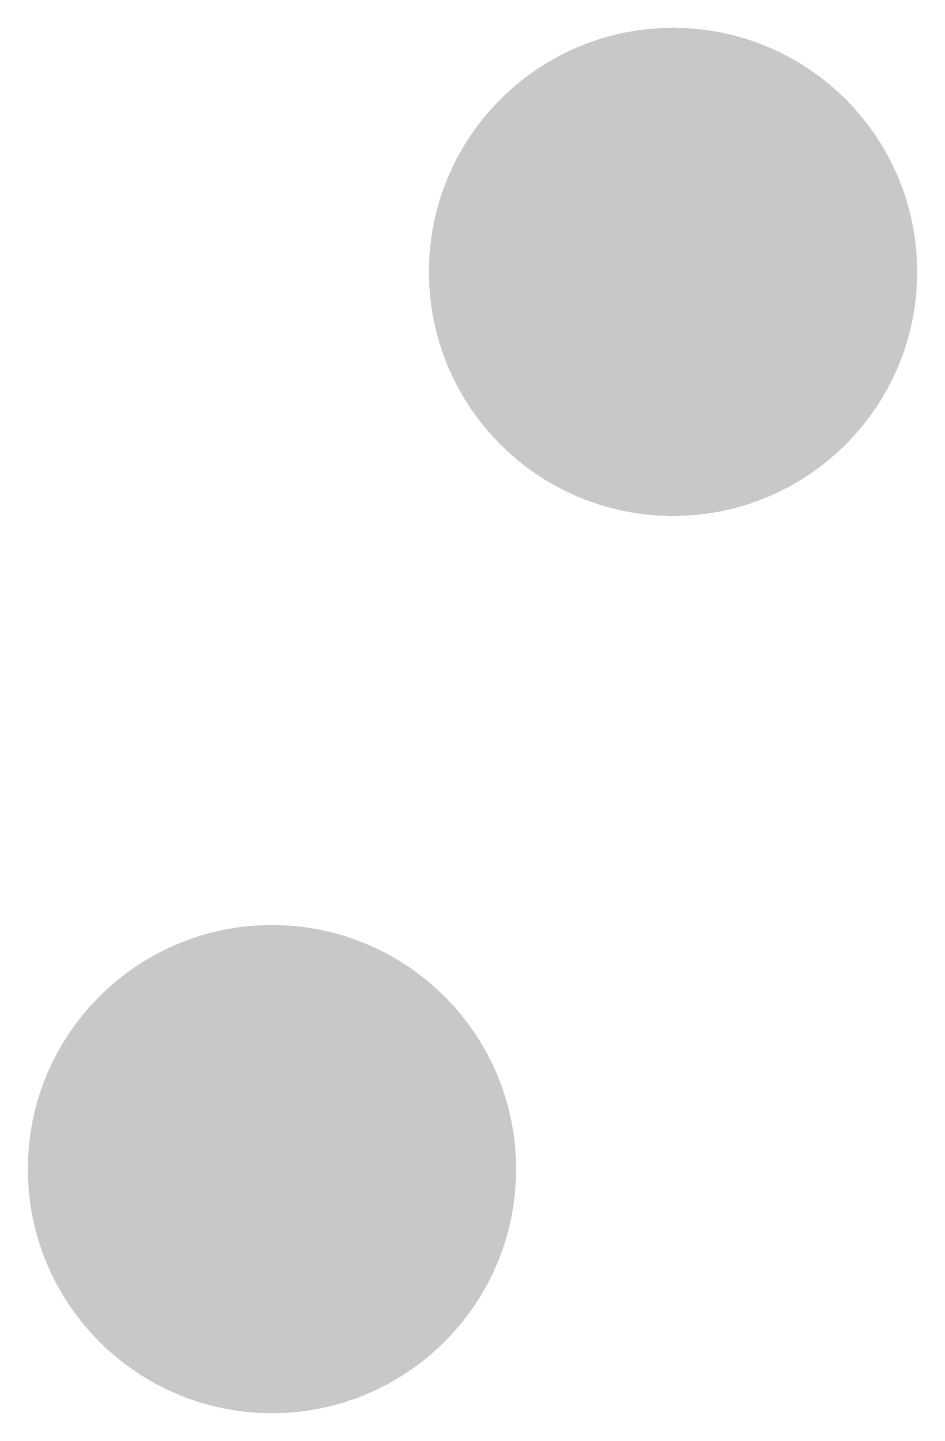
# Model space of a CAD drawing. Header units: inches. Extents: x -64 to 38, y 25 to 185.
import ezdxf

# ---------------------------------------------------------------- set-up
doc = ezdxf.new("R2010")
doc.units = ezdxf.units.IN
doc.header["$MEASUREMENT"] = 0

msp = doc.modelspace()

# ---------------------------------------------------------------- hatches: boundary and pattern name
at = {"true_color": 0x845848}
h = msp.add_hatch(color=37, dxfattribs=at)
h.dxf.hatch_style = 1
edge = h.paths.add_edge_path()
edge.add_arc((10.25, 156.96), 28.18, 0, 360)
at = {"true_color": 0x4c9972}
h = msp.add_hatch(color=115, dxfattribs=at)
h.dxf.hatch_style = 1
edge = h.paths.add_edge_path()
edge.add_arc((-36.04, 53.39), 28.18, 0, 360)

doc.saveas('drawing.dxf')
